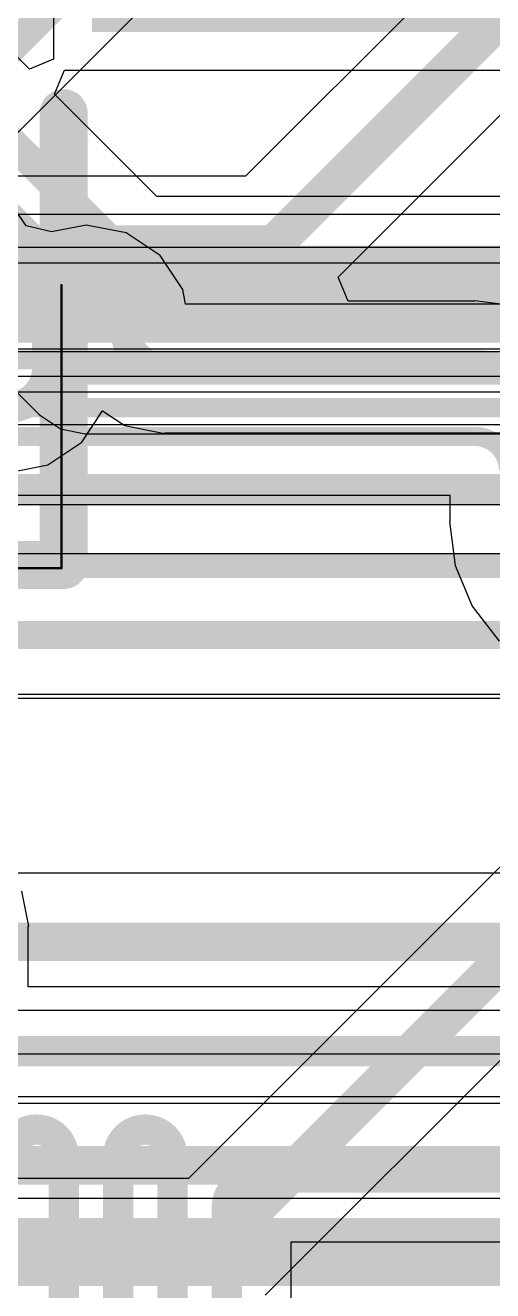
# Model space of a CAD drawing. Header units: inches. Extents: x 0 to 208, y 0 to 213.
# Drawn here: x 4.5721 to 4.6695, y 2.6529 to 2.9167 of the extents above; entities that cross this region are included whole.
import ezdxf

# ---------------------------------------------------------------- set-up
doc = ezdxf.new("R2010")
doc.units = ezdxf.units.IN
doc.header["$MEASUREMENT"] = 0
for name, color, linetype in [('Bottom Layer', 5, 'Continuous'), ('L2_GND1', 16, 'Continuous'), ('L3_SIG1', 76, 'Continuous'), ('L4_PWR', 90, 'Continuous'), ('L5_GND2', 156, 'Continuous'), ('L6_SIG2', 130, 'Continuous'), ('L7_GND3', 216, 'Continuous'), ('Top Layer', 1, 'Continuous'), ('Top Overlay', 2, 'Continuous'), ('Top Solder', 216, 'Continuous')]:
    doc.layers.add(name, color=color, linetype=linetype)

# ---------------------------------------------------------------- blocks, each defined once
blk = doc.blocks.new('AS0B826_S78B_7H_8')
at = {"layer": 'Top Solder'}
blk.add_hatch(color=216, dxfattribs=at).paths.add_polyline_path([(1.67123, 0.99436), (1.79334, 0.99436), (1.79334, 0.78761), (1.67123, 0.78761)])
at = {"layer": 'Top Overlay'}
for points in [[(1.66535, 0.67642, 0.01, 0.01, 0), (1.66535, 0.77067, 0.01, 0.01, 0)], [(1.66489, 0.67575, 0.0005, 0.0005, 0), (1.66489, 0.7348, 0.0005, 0.0005, 0)], [(1.59079, 0.67642, 0.01, 0.01, 0), (1.66535, 0.67642, 0.01, 0.01, 0)], [(1.61424, 0.67575, 0.0005, 0.0005, 0), (1.66489, 0.67575, 0.0005, 0.0005, 0)]]:
    blk.add_lwpolyline(points, format="xyseb", dxfattribs=at)
for points in [[(1.66285, 0.77067, 0.005, 0.005, 1), (1.66785, 0.77067, 0.005, 0.005, 1)], [(1.66476, 0.7348, 0.00025, 0.00025, 1), (1.66501, 0.7348, 0.00025, 0.00025, 1)], [(1.66285, 0.67642, 0.005, 0.005, 1), (1.66785, 0.67642, 0.005, 0.005, 1)], [(1.66285, 0.67642, 0.005, 0.005, 1), (1.66785, 0.67642, 0.005, 0.005, 1)], [(1.66476, 0.67575, 0.00025, 0.00025, 1), (1.66501, 0.67575, 0.00025, 0.00025, 1)], [(1.66476, 0.67575, 0.00025, 0.00025, 1), (1.66501, 0.67575, 0.00025, 0.00025, 1)]]:
    blk.add_lwpolyline(points, format="xyseb", close=True, dxfattribs=at)

msp = doc.modelspace()

# ---------------------------------------------------------------- linework, layer by layer
at = {"layer": 'Bottom Layer'}
for p, q in [((4.57225, 2.87491), (4.56753, 2.88197)), ((4.57759, 2.87366), (4.57225, 2.87491)), ((4.58481, 2.8751), (4.57759, 2.87366)), ((4.59314, 2.87345), (4.58481, 2.8751)), ((4.60019, 2.86873), (4.59314, 2.87345)), ((4.60491, 2.86168), (4.60019, 2.86873)), ((4.60552, 2.85861), (4.60491, 2.86168)), ((4.97263, 2.85861), (4.60552, 2.85861)), ((4.58386, 2.82981), (4.58822, 2.83633)), ((4.58822, 2.83633), (4.59282, 2.83326)), ((4.59282, 2.83326), (4.60114, 2.8316)), ((4.60114, 2.8316), (4.60114, 2.83176)), ((4.60114, 2.83176), (4.97819, 2.83176)), ((4.57681, 2.82509), (4.58386, 2.82981)), ((4.56848, 2.82344), (4.57681, 2.82509)), ((4.93045, 2.69327), (4.38321, 2.69327))]:
    msp.add_line(p, q, dxfattribs=at)
for points in [[(4.57665, 2.85335, 0.00633, 0.00633, -1), (4.59298, 2.85335, 0.00633, 0.00633, 0)], [(4.57665, 2.84519, 0.00633, 0.00633, 0), (4.57665, 2.85335, 0.00633, 0.00633, 0)], [(4.59298, 2.85335, 0.00633, 0.00633, 0), (4.59298, 2.85335, 0.00633, 0.00633, 0)], [(4.60114, 2.84519, 0.00633, 0.00633, -0.414214), (4.59298, 2.85335, 0.00633, 0.00633, 0)], [(4.57665, 2.84519, 0.00633, 0.00633, -1), (4.56032, 2.84519, 0.00633, 0.00633, 0)], [(4.60114, 2.84519, 0.00633, 0.00633, 0), (4.61487, 2.84519, 0.00633, 0.00633, 0)], [(4.61487, 2.84519, 0.00633, 0.00633, 0), (4.97819, 2.84519, 0.00633, 0.00633, 0)], [(4.27079, 2.679, 0.008, 0.008, 0), (5.0697, 2.679, 0.008, 0.008, 0)], [(4.277, 2.664, 0.008, 0.008, 0), (5.1593, 2.664, 0.008, 0.008, 0)]]:
    msp.add_lwpolyline(points, format="xyseb", dxfattribs=at)
for points in [[(4.57507, 2.85335, 0.00316, 0.00316, 1), (4.57823, 2.85335, 0.00316, 0.00316, 1)], [(4.57507, 2.85335, 0.00316, 0.00316, 1), (4.57823, 2.85335, 0.00316, 0.00316, 1)], [(4.5914, 2.85335, 0.00316, 0.00316, 1), (4.59456, 2.85335, 0.00316, 0.00316, 1)], [(4.5914, 2.85335, 0.00316, 0.00316, 1), (4.59456, 2.85335, 0.00316, 0.00316, 1)], [(4.5914, 2.85335, 0.00316, 0.00316, 1), (4.59456, 2.85335, 0.00316, 0.00316, 1)], [(4.5914, 2.85335, 0.00316, 0.00316, 1), (4.59456, 2.85335, 0.00316, 0.00316, 1)], [(4.57507, 2.84519, 0.00316, 0.00316, 1), (4.57823, 2.84519, 0.00316, 0.00316, 1)], [(4.57507, 2.84519, 0.00316, 0.00316, 1), (4.57823, 2.84519, 0.00316, 0.00316, 1)], [(4.59956, 2.84519, 0.00316, 0.00316, 1), (4.60273, 2.84519, 0.00316, 0.00316, 1)], [(4.59956, 2.84519, 0.00316, 0.00316, 1), (4.60273, 2.84519, 0.00316, 0.00316, 1)], [(4.61329, 2.84519, 0.00316, 0.00316, 1), (4.61645, 2.84519, 0.00316, 0.00316, 1)], [(4.61329, 2.84519, 0.00316, 0.00316, 1), (4.61645, 2.84519, 0.00316, 0.00316, 1)]]:
    msp.add_lwpolyline(points, format="xyseb", close=True, dxfattribs=at)
at = {"layer": 'L2_GND1'}
for p, q in [((4.52993, 2.85385), (4.73638, 3.0603)), ((5.0475, 2.84924), (4.53185, 2.84924)), ((4.45384, 2.77642), (4.68851, 2.77642))]:
    msp.add_line(p, q, dxfattribs=at)
for points in [[(4.51093, 2.85384, 0.00633, 0.00633, 0), (4.91477, 3.25767, 0.00633, 0.00633, 0)], [(3.8477, 2.837, 0.004, 0.004, 0), (5.05257, 2.837, 0.004, 0.004, 0)], [(3.8477, 2.821, 0.004, 0.004, 0), (5.03863, 2.821, 0.004, 0.004, 0)], [(4.33716, 2.80466, 0.004, 0.004, 0), (5.19803, 2.80466, 0.004, 0.004, 0)], [(4.33585, 2.78866, 0.004, 0.004, 0), (5.20466, 2.78866, 0.004, 0.004, 0)]]:
    msp.add_lwpolyline(points, format="xyseb", dxfattribs=at)
at = {"layer": 'L3_SIG1'}
for p, q in [((5.34407, 2.87042), (4.4166, 2.87042)), ((4.42116, 2.84358), (5.34407, 2.84358)), ((5.34835, 2.83342), (4.48552, 2.83342)), ((4.49108, 2.80658), (5.386, 2.80658))]:
    msp.add_line(p, q, dxfattribs=at)
for points in [[(4.43432, 2.857, 0.00633, 0.00633, 0), (5.36149, 2.857, 0.00633, 0.00633, 0)], [(4.48552, 2.82, 0.00633, 0.00633, 0), (5.386, 2.82, 0.00633, 0.00633, 0)]]:
    msp.add_lwpolyline(points, format="xyseb", dxfattribs=at)
at = {"layer": 'L4_PWR'}
for p, q in [((5.06815, 2.7022), (4.38087, 2.7022)), ((4.37819, 2.692), (5.06936, 2.692))]:
    msp.add_line(p, q, dxfattribs=at)
at = {"layer": 'L5_GND2'}
for p, q in [((4.76444, 2.87727), (4.21228, 2.87727)), ((3.8298, 2.84873), (5.10867, 2.84873)), ((5.14792, 2.81674), (3.83511, 2.81674)), ((4.4535, 2.77726), (4.68934, 2.77726)), ((4.68419, 2.75438), (4.60609, 2.67627)), ((4.62209, 2.65191), (4.70438, 2.73419)), ((4.60609, 2.67627), (4.36406, 2.67627))]:
    msp.add_line(p, q, dxfattribs=at)
for points in [[(3.8298, 2.863, 0.008, 0.008, 0), (5.10867, 2.863, 0.008, 0.008, 0)], [(3.84461, 2.804, 0.005, 0.005, 0), (5.1532, 2.804, 0.005, 0.005, 0)], [(3.84461, 2.79, 0.005, 0.005, 0), (5.159, 2.79, 0.005, 0.005, 0)], [(4.612, 2.662, 0.008, 0.008, 0), (4.706, 2.756, 0.008, 0.008, 0)], [(3.7611, 2.662, 0.008, 0.008, 0), (4.612, 2.662, 0.008, 0.008, 0)]]:
    msp.add_lwpolyline(points, format="xyseb", dxfattribs=at)
msp.add_lwpolyline([(4.61, 2.662, 0.004, 0.004, 1), (4.614, 2.662, 0.004, 0.004, 1)], format="xyseb", close=True, dxfattribs=at)
msp.add_lwpolyline([(4.61, 2.662, 0.004, 0.004, 1), (4.614, 2.662, 0.004, 0.004, 1)], format="xyseb", close=True, dxfattribs=at)
at = {"layer": 'L6_SIG2'}
for p, q in [((5.07744, 2.86717), (4.54942, 2.86717)), ((4.54233, 2.84033), (5.083, 2.84033)), ((4.57282, 2.72885), (4.57136, 2.7362)), ((4.57271, 2.71623), (4.57271, 2.72885)), ((4.57271, 2.72885), (4.57282, 2.72885)), ((5.02025, 2.71623), (4.57271, 2.71623)), ((4.62753, 2.6154), (4.62753, 2.66303)), ((4.62753, 2.66303), (5.02245, 2.66303))]:
    msp.add_line(p, q, dxfattribs=at)
for points in [[(4.54233, 2.85375, 0.00633, 0.00633, 0), (4.60096, 2.85375, 0.00633, 0.00633, 0)], [(4.60096, 2.85375, 0.00633, 0.00633, 0), (5.083, 2.85375, 0.00633, 0.00633, 0)], [(4.56562, 2.70281, 0.00633, 0.00633, 0), (4.6631, 2.70281, 0.00633, 0.00633, 0)], [(4.6631, 2.70281, 0.00633, 0.00633, 0), (5.02581, 2.70281, 0.00633, 0.00633, 0)], [(4.56878, 2.68079, 0.00633, 0.00633, -1), (4.58011, 2.68079, 0.00633, 0.00633, 0)], [(4.59144, 2.68079, 0.00633, 0.00633, -1), (4.60277, 2.68079, 0.00633, 0.00633, 0)], [(4.58011, 2.61323, 0.00633, 0.00633, 0), (4.58011, 2.68079, 0.00633, 0.00633, 0)], [(4.59144, 2.61323, 0.00633, 0.00633, 0), (4.59144, 2.68079, 0.00633, 0.00633, 0)], [(4.60277, 2.6154, 0.00633, 0.00633, 0), (4.60277, 2.68079, 0.00633, 0.00633, 0)], [(4.6141, 2.67012, 0.00633, 0.00633, -0.414214), (4.62043, 2.67645, 0.00633, 0.00633, 0)], [(4.62043, 2.67645, 0.00633, 0.00633, 0), (4.737, 2.67645, 0.00633, 0.00633, 0)], [(4.6141, 2.6154, 0.00633, 0.00633, 0), (4.6141, 2.67012, 0.00633, 0.00633, 0)]]:
    msp.add_lwpolyline(points, format="xyseb", dxfattribs=at)
for points in [[(4.59938, 2.85375, 0.00316, 0.00316, 1), (4.60254, 2.85375, 0.00316, 0.00316, 1)], [(4.59938, 2.85375, 0.00316, 0.00316, 1), (4.60254, 2.85375, 0.00316, 0.00316, 1)], [(4.66151, 2.70281, 0.00316, 0.00316, 1), (4.66468, 2.70281, 0.00316, 0.00316, 1)], [(4.66151, 2.70281, 0.00316, 0.00316, 1), (4.66468, 2.70281, 0.00316, 0.00316, 1)], [(4.57853, 2.68079, 0.00316, 0.00316, 1), (4.5817, 2.68079, 0.00316, 0.00316, 1)], [(4.57853, 2.68079, 0.00316, 0.00316, 1), (4.5817, 2.68079, 0.00316, 0.00316, 1)], [(4.58986, 2.68079, 0.00316, 0.00316, 1), (4.59303, 2.68079, 0.00316, 0.00316, 1)], [(4.58986, 2.68079, 0.00316, 0.00316, 1), (4.59303, 2.68079, 0.00316, 0.00316, 1)], [(4.60119, 2.68079, 0.00316, 0.00316, 1), (4.60436, 2.68079, 0.00316, 0.00316, 1)], [(4.60119, 2.68079, 0.00316, 0.00316, 1), (4.60436, 2.68079, 0.00316, 0.00316, 1)], [(4.61885, 2.67645, 0.00316, 0.00316, 1), (4.62202, 2.67645, 0.00316, 0.00316, 1)], [(4.61885, 2.67645, 0.00316, 0.00316, 1), (4.62202, 2.67645, 0.00316, 0.00316, 1)], [(4.61252, 2.67012, 0.00316, 0.00316, 1), (4.61569, 2.67012, 0.00316, 0.00316, 1)], [(4.61252, 2.67012, 0.00316, 0.00316, 1), (4.61569, 2.67012, 0.00316, 0.00316, 1)]]:
    msp.add_lwpolyline(points, format="xyseb", close=True, dxfattribs=at)
at = {"layer": 'L7_GND3'}
for p, q in [((4.72879, 2.99609), (4.61797, 2.88527)), ((4.6373, 2.86424), (4.73647, 2.9634)), ((4.61797, 2.88527), (4.21715, 2.88527)), ((4.63937, 2.85924), (4.6373, 2.86424)), ((4.66581, 2.85924), (4.63937, 2.85924)), ((4.67495, 2.8581), (4.66581, 2.8593)), ((4.66581, 2.8593), (4.66581, 2.85924)), ((3.89337, 2.81876), (4.66057, 2.81876)), ((4.66057, 2.81876), (4.66057, 2.81325)), ((4.66057, 2.81325), (4.66051, 2.81325)), ((4.66051, 2.81325), (4.66171, 2.80411)), ((4.66171, 2.80411), (4.66524, 2.7956)), ((4.66524, 2.7956), (4.67085, 2.78829)), ((4.68473, 2.7399), (4.44004, 2.7399)), ((4.38363, 2.71135), (5.06686, 2.71135)), ((4.95394, 2.67209), (4.15181, 2.67209))]:
    msp.add_line(p, q, dxfattribs=at)
for points in [[(4.62388, 2.871, 0.008, 0.008, 0), (4.73888, 2.986, 0.008, 0.008, 0)], [(4.127, 2.871, 0.008, 0.008, 0), (4.62388, 2.871, 0.008, 0.008, 0)], [(3.99353, 2.847, 0.004, 0.004, 0), (4.6216, 2.847, 0.004, 0.004, 0)], [(4.6216, 2.847, 0.004, 0.004, 0), (4.66581, 2.847, 0.004, 0.004, 0)], [(4.66581, 2.847, 0.004, 0.004, -0.414214), (4.68881, 2.824, 0.004, 0.004, 0)], [(3.89337, 2.831, 0.004, 0.004, 0), (4.6216, 2.831, 0.004, 0.004, 0)], [(4.6216, 2.831, 0.004, 0.004, 0), (4.66581, 2.831, 0.004, 0.004, 0)], [(4.66581, 2.831, 0.004, 0.004, -0.414214), (4.67281, 2.824, 0.004, 0.004, 0)], [(4.17488, 2.72562, 0.008, 0.008, 0), (4.68743, 2.72562, 0.008, 0.008, 0)], [(4.15181, 2.65781, 0.008, 0.008, 0), (4.95394, 2.65781, 0.008, 0.008, 0)]]:
    msp.add_lwpolyline(points, format="xyseb", dxfattribs=at)
for points in [[(4.62188, 2.871, 0.004, 0.004, 1), (4.62588, 2.871, 0.004, 0.004, 1)], [(4.62188, 2.871, 0.004, 0.004, 1), (4.62588, 2.871, 0.004, 0.004, 1)], [(4.6206, 2.847, 0.002, 0.002, 1), (4.6226, 2.847, 0.002, 0.002, 1)], [(4.6206, 2.847, 0.002, 0.002, 1), (4.6226, 2.847, 0.002, 0.002, 1)], [(4.66481, 2.847, 0.002, 0.002, 1), (4.66681, 2.847, 0.002, 0.002, 1)], [(4.66481, 2.847, 0.002, 0.002, 1), (4.66681, 2.847, 0.002, 0.002, 1)], [(4.6206, 2.831, 0.002, 0.002, 1), (4.6226, 2.831, 0.002, 0.002, 1)], [(4.6206, 2.831, 0.002, 0.002, 1), (4.6226, 2.831, 0.002, 0.002, 1)], [(4.66481, 2.831, 0.002, 0.002, 1), (4.66681, 2.831, 0.002, 0.002, 1)], [(4.66481, 2.831, 0.002, 0.002, 1), (4.66681, 2.831, 0.002, 0.002, 1)]]:
    msp.add_lwpolyline(points, format="xyseb", close=True, dxfattribs=at)
at = {"layer": 'Top Layer'}
for p, q in [((4.57797, 3.13012), (4.57797, 2.91159)), ((4.57297, 2.9076), (4.54987, 2.93069)), ((4.57797, 2.91159), (4.57797, 2.90967)), ((4.57797, 2.90967), (4.57297, 2.9076)), ((4.5782, 2.90236), (4.58028, 2.90736)), ((4.58028, 2.90736), (4.58201, 2.90736)), ((4.58201, 2.90736), (4.71608, 2.90736)), ((4.59948, 2.88108), (4.5782, 2.90236)), ((4.52898, 2.88158), (4.57505, 2.83551)), ((4.75222, 2.88108), (4.59948, 2.88108)), ((4.57505, 2.83551), (4.57505, 2.83551)), ((4.57505, 2.83551), (4.5794, 2.8326)), ((4.5794, 2.8326), (4.58454, 2.83158)), ((4.58454, 2.83158), (4.58454, 2.83158)), ((4.58454, 2.83158), (4.82806, 2.83158))]:
    msp.add_line(p, q, dxfattribs=at)
for points in [[(4.54038, 2.9212, 0.00633, 0.00633, 0), (4.59392, 2.86766, 0.00633, 0.00633, 0)], [(4.53569, 2.90987, 0.00633, 0.00633, 0), (4.58923, 2.85633, 0.00633, 0.00633, 0)], [(4.53454, 2.895, 0.00633, 0.00633, 0), (4.58454, 2.845, 0.00633, 0.00633, 0)], [(4.59392, 2.86766, 0.00633, 0.00633, 0), (5.0537, 2.86766, 0.00633, 0.00633, 0)], [(4.58923, 2.85633, 0.00633, 0.00633, 0), (5.23135, 2.85633, 0.00633, 0.00633, 0)], [(4.58454, 2.845, 0.00633, 0.00633, 0), (5.273, 2.845, 0.00633, 0.00633, 0)]]:
    msp.add_lwpolyline(points, format="xyseb", dxfattribs=at)
for points in [[(4.59234, 2.86766, 0.00316, 0.00316, 1), (4.59551, 2.86766, 0.00316, 0.00316, 1)], [(4.59234, 2.86766, 0.00316, 0.00316, 1), (4.59551, 2.86766, 0.00316, 0.00316, 1)], [(4.58765, 2.85633, 0.00316, 0.00316, 1), (4.59081, 2.85633, 0.00316, 0.00316, 1)], [(4.58765, 2.85633, 0.00316, 0.00316, 1), (4.59081, 2.85633, 0.00316, 0.00316, 1)], [(4.58296, 2.845, 0.00316, 0.00316, 1), (4.58612, 2.845, 0.00316, 0.00316, 1)], [(4.58296, 2.845, 0.00316, 0.00316, 1), (4.58612, 2.845, 0.00316, 0.00316, 1)]]:
    msp.add_lwpolyline(points, format="xyseb", close=True, dxfattribs=at)

# ---------------------------------------------------------------- block references
msp.add_blockref('AS0B826_S78B_7H_8', (2.91474, 2.12776))

doc.saveas('drawing.dxf')
